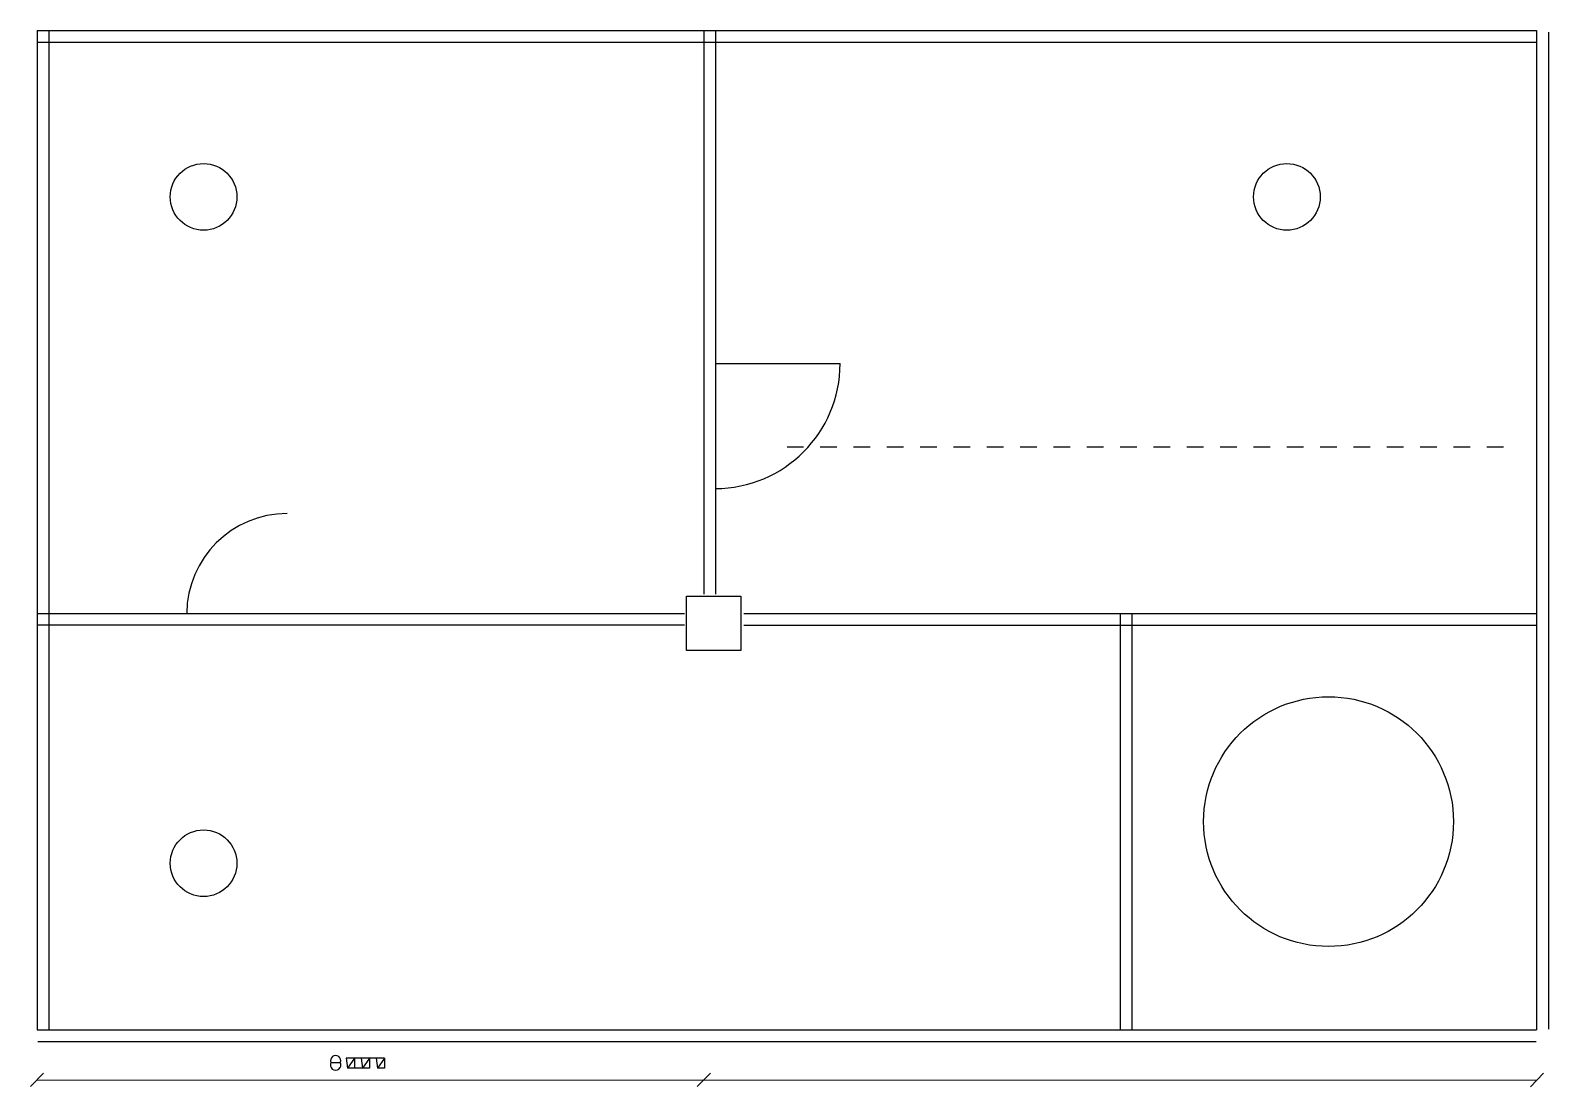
# Model space of a CAD drawing. Extents: x 92 to 1914, y 31 to 1299.
import ezdxf

# ---------------------------------------------------------------- set-up
doc = ezdxf.new("R2010")
doc.units = 0
doc.layers.add('CENTERLINES', color=7, linetype='Continuous')
doc.layers.add('OUTLINES', color=7, linetype='Continuous')

msp = doc.modelspace()

# ---------------------------------------------------------------- linework, layer by layer
at = {"layer": 'CENTERLINES'}
for p, q in [((100.5, 1299.5), (100.5, 99.5)), ((100.5, 1299.5), (1899.8, 1299.5)), ((114.5, 1299.5), (114.5, 99.5)), ((900.5, 1299.5), (900.5, 622.5)), ((914.5, 1299.5), (914.5, 622.5)), ((1899.8, 1299.5), (1899.8, 99.5)), ((1914.5, 1297.5), (1914.5, 100.5)), ((100.5, 1285.5), (1899.8, 1285.5)), ((914.5, 899.5), (1064.3, 899.5)), ((1000.5, 799.5), (1020.5, 799.5)), ((1040.5, 799.5), (1060.5, 799.5)), ((1080.5, 799.5), (1100.5, 799.5)), ((1120.5, 799.5), (1140.5, 799.5)), ((1160.5, 799.5), (1180.5, 799.5)), ((1200.5, 799.5), (1220.5, 799.5)), ((1240.5, 799.5), (1260.5, 799.5)), ((1280.5, 799.5), (1300.5, 799.5)), ((1320.5, 799.5), (1340.5, 799.5)), ((1360.5, 799.5), (1380.5, 799.5)), ((1400.5, 799.5), (1420.5, 799.5)), ((1440.5, 799.5), (1460.5, 799.5)), ((1480.5, 799.5), (1500.5, 799.5)), ((1520.5, 799.5), (1540.5, 799.5)), ((1560.5, 799.5), (1580.5, 799.5)), ((1600.5, 799.5), (1620.5, 799.5)), ((1640.5, 799.5), (1660.5, 799.5)), ((1680.5, 799.5), (1700.5, 799.5)), ((1720.5, 799.5), (1740.5, 799.5)), ((1760.5, 799.5), (1780.5, 799.5)), ((1800.5, 799.5), (1820.5, 799.5)), ((1840.5, 799.5), (1860.5, 799.5)), ((100.5, 599.5), (877.5, 599.5)), ((877.5, 585.5), (100.5, 585.5)), ((948.5, 599.5), (1899.8, 599.5)), ((948.5, 585.5), (1899.8, 585.5)), ((1400.5, 599.5), (1400.5, 99.5)), ((1414.5, 599.5), (1414.5, 99.5)), ((100.5, 99.5), (1899.8, 99.5)), ((101.5, 85.5), (1899.5, 85.5)), ((453.2, 60.5), (464.5, 60.5)), ((471.5, 65.7), (473.2, 53.6)), ((517.4, 65.7), (471.5, 65.7)), ((481.4, 65.7), (473.2, 53.6)), ((481.4, 65.7), (481.4, 53.6)), ((489.5, 65.7), (491.2, 53.6)), ((499.4, 65.7), (491.2, 53.6)), ((499.4, 65.7), (499.4, 53.6)), ((507.5, 65.7), (509.2, 53.6)), ((517.4, 65.7), (509.2, 53.6)), ((517.4, 65.7), (517.4, 53.6)), ((108.4, 47.6), (92.5, 31.5)), ((100.6, 39.6), (1900.4, 39.4)), ((499.4, 53.6), (473.2, 53.6)), ((517.4, 53.6), (509.2, 53.6)), ((908.5, 47.5), (892.5, 31.5)), ((1908.5, 47.5), (1892.6, 31.4))]:
    msp.add_line(p, q, dxfattribs=at)
for centre, radius in [((300.4, 1099.6), 40), ((1600.4, 1099.6), 40), ((1650.4, 349.6), 149.9), ((300.4, 299.6), 40)]:
    msp.add_circle(centre, radius, dxfattribs=at)
for centre, radius, start, end in [((914.1, 899.6), 150.2, -89.8613, -0.0477), ((400.9, 598.7), 120.8, 90.1745, 179.6296), ((458.8, 57.5), 6.33, 152.5597, 27.4403), ((458.8, 62.8), 6.1, -22.9094, -157.0906)]:
    msp.add_arc(centre, radius, start, end, dxfattribs=at)
at = {"layer": 'OUTLINES'}
msp.add_lwpolyline([(945.2, 555), (879.8, 555), (879.8, 620.1), (945.2, 620.1)], close=True, dxfattribs=at)

doc.saveas('drawing.dxf')
